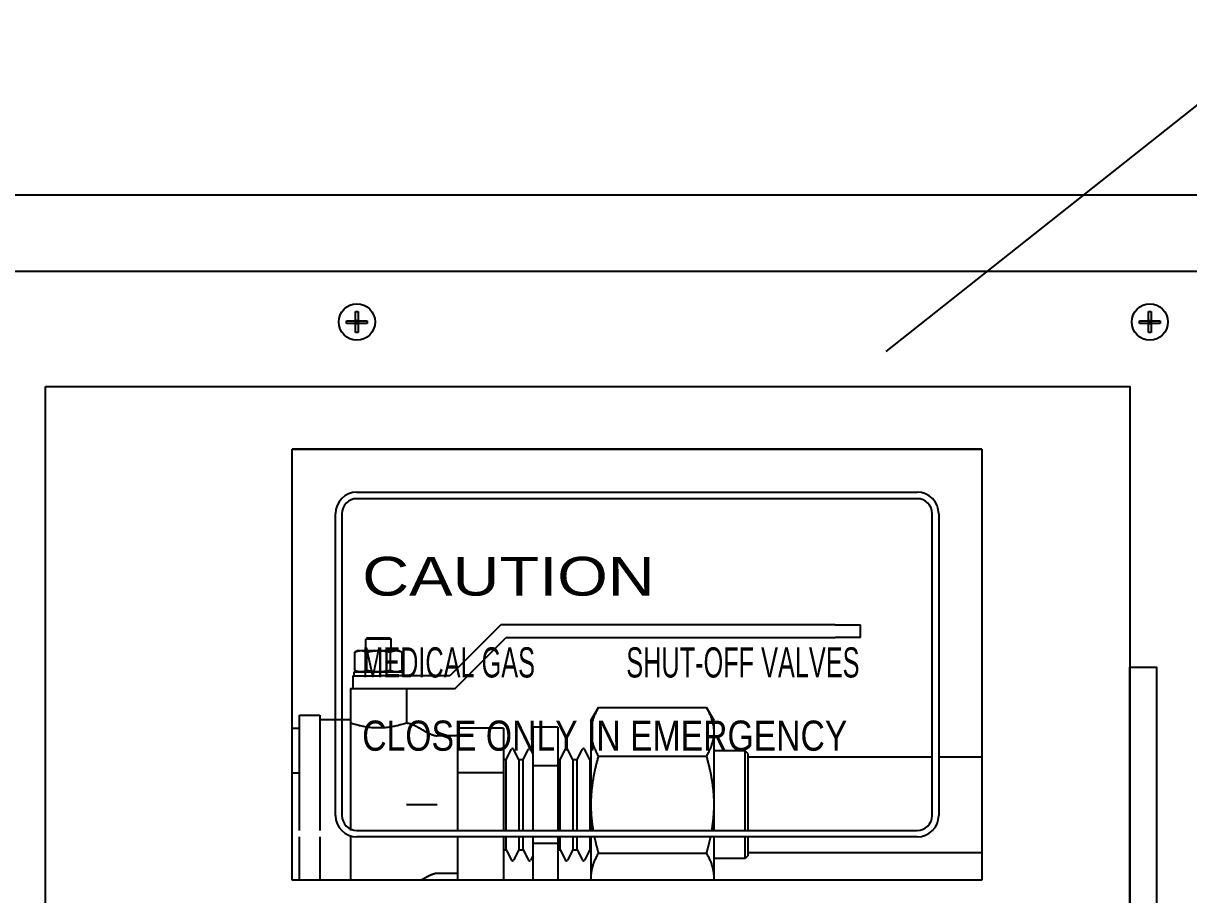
# Model space of a CAD drawing. Header units: millimetres. Extents: x 10903 to 284569, y 2319 to 62017.
# Drawn here: x 237654 to 239006, y 14268 to 15279 of the extents above; entities that cross this region are included whole.
import ezdxf

# ---------------------------------------------------------------- set-up
doc = ezdxf.new("R2010")
doc.units = ezdxf.units.MM
doc.layers.add('cps', color=7, linetype='Continuous')
doc.layers.add('CPST', color=6, linetype='Continuous')
doc.styles.add('SANSSERIF', font='sas_____.pfb', dxfattribs={"height": 10})

msp = doc.modelspace()

# ---------------------------------------------------------------- linework, layer by layer
at = {"layer": 'cps', "color": 8}
for p, q in [((238654.8, 14898.2), (239135.2, 15279.1)), ((238207.6, 14581.1), (238148.5, 14521.9)), ((238207.6, 14581.1), (238148.5, 14521.9)), ((238595.5, 14581.1), (238207.6, 14581.1)), ((238595.5, 14581.1), (238207.6, 14581.1)), ((238595.5, 14581.1), (238625.1, 14581.1)), ((238595.5, 14581.1), (238625.1, 14581.1)), ((238625.1, 14566.3), (238625.1, 14581.1)), ((238625.1, 14566.3), (238625.1, 14581.1)), ((238052.5, 14566), (238051, 14564.5)), ((238052.5, 14566), (238051, 14564.5)), ((238065.8, 14564.5), (238051, 14564.5)), ((238051, 14551.2), (238051, 14564.5)), ((238051, 14551.2), (238051, 14564.5)), ((238065.8, 14564.5), (238051, 14564.5)), ((238052.5, 14566), (238065.8, 14566)), ((238052.5, 14566), (238065.8, 14566)), ((238065.8, 14566), (238079.1, 14566)), ((238065.8, 14566), (238079.1, 14566)), ((238080.6, 14564.5), (238065.8, 14564.5)), ((238080.6, 14564.5), (238065.8, 14564.5)), ((238079.1, 14566), (238080.6, 14564.5)), ((238079.1, 14566), (238080.6, 14564.5)), ((238080.6, 14551.2), (238080.6, 14564.5)), ((238080.6, 14551.2), (238080.6, 14564.5)), ((238154.6, 14507.1), (238213.8, 14566.3)), ((238154.6, 14507.1), (238213.8, 14566.3)), ((238213.8, 14566.3), (238595.5, 14566.3)), ((238213.8, 14566.3), (238595.5, 14566.3)), ((238625.1, 14566.3), (238595.5, 14566.3)), ((238625.1, 14566.3), (238595.5, 14566.3)), ((238042.1, 14551.2), (238038.5, 14549.5)), ((238042.1, 14551.2), (238038.5, 14549.5)), ((238038.5, 14528.1), (238038.5, 14549.5)), ((238038.5, 14528.1), (238038.5, 14549.5)), ((238042.1, 14551.2), (238065.8, 14551.2)), ((238042.1, 14551.2), (238065.8, 14551.2)), ((238052.1, 14528.1), (238052.1, 14549.5)), ((238052.1, 14528.1), (238052.1, 14549.5)), ((238065.8, 14551.2), (238089.5, 14551.2)), ((238065.8, 14551.2), (238089.5, 14551.2)), ((238079.5, 14549.5), (238079.5, 14528.1)), ((238079.5, 14549.5), (238079.5, 14528.1)), ((238089.5, 14551.2), (238093.1, 14549.5)), ((238089.5, 14551.2), (238093.1, 14549.5)), ((238093.1, 14528.1), (238093.1, 14549.5)), ((238093.1, 14528.1), (238093.1, 14549.5)), ((238037.7, 14521.9), (238037.7, 14526.4)), ((238037.7, 14526.4), (238065.8, 14526.4)), ((238037.7, 14526.4), (238065.8, 14526.4)), ((238037.7, 14521.9), (238037.7, 14526.4)), ((238042.1, 14526.4), (238038.5, 14528.1)), ((238042.1, 14526.4), (238038.5, 14528.1)), ((238065.8, 14526.4), (238093.9, 14526.4)), ((238065.8, 14526.4), (238093.9, 14526.4)), ((238089.5, 14526.4), (238093.1, 14528.1)), ((238089.5, 14526.4), (238093.1, 14528.1)), ((238093.9, 14521.9), (238093.9, 14526.4)), ((238093.9, 14521.9), (238093.9, 14526.4)), ((238036.2, 14521.9), (238036.2, 14507.1)), ((238036.2, 14521.9), (238065.8, 14521.9)), ((238036.2, 14521.9), (238065.8, 14521.9)), ((238036.2, 14521.9), (238036.2, 14507.1)), ((238148.5, 14521.9), (238065.8, 14521.9)), ((238148.5, 14521.9), (238065.8, 14521.9)), ((238033.3, 14507.1), (238079.4, 14507.1)), ((238033.3, 14507.1), (238033.3, 14471.4)), ((238033.3, 14507.1), (238033.3, 14471.4)), ((238033.3, 14507.1), (238079.4, 14507.1)), ((238079.4, 14507.1), (238154.6, 14507.1)), ((238079.4, 14507.1), (238154.6, 14507.1)), ((238098.4, 14507.1), (238098.4, 14467.2)), ((238098.4, 14507.1), (238098.4, 14467.2)), ((238312.2, 14470), (238320.9, 14485.1)), ((238312.2, 14470), (238320.9, 14485.1)), ((238320.9, 14485.1), (238446.5, 14485.1)), ((238320.9, 14485.1), (238446.5, 14485.1)), ((238455.2, 14470), (238446.5, 14485.1)), ((238455.2, 14470), (238446.5, 14485.1)), ((237974.1, 14342.5), (237974.1, 14476.1)), ((237974.1, 14476.1), (237997.7, 14476.1)), ((237974.1, 14476.1), (237997.7, 14476.1)), ((237974.1, 14342.5), (237974.1, 14476.1)), ((237997.7, 14476.1), (237997.7, 14342.5)), ((237997.7, 14476.1), (237997.7, 14342.5)), ((237997.7, 14471.4), (238033.3, 14471.4)), ((237997.7, 14471.4), (238033.3, 14471.4)), ((238033.3, 14471.4), (238033.3, 14342.5)), ((238033.3, 14471.4), (238033.3, 14342.5)), ((238312.2, 14470), (238312.2, 14456.9)), ((238312.2, 14470), (238312.2, 14456.9)), ((238455.2, 14456.9), (238455.2, 14470)), ((238455.2, 14456.9), (238455.2, 14470)), ((237965.8, 14461.3), (237974.1, 14461.3)), ((237965.8, 14461.3), (237974.1, 14461.3)), ((238157.5, 14461.3), (238157.5, 14409.3)), ((238210.8, 14461.3), (238157.5, 14461.3)), ((238210.8, 14461.3), (238157.5, 14461.3)), ((238157.5, 14461.3), (238157.5, 14409.3)), ((238210.8, 14461.3), (238210.8, 14409.3)), ((238210.8, 14461.3), (238210.8, 14409.3)), ((238245, 14462.5), (238245, 14417.5)), ((238273.9, 14462.5), (238245, 14462.5)), ((238273.9, 14462.5), (238245, 14462.5)), ((238245, 14462.5), (238245, 14417.5)), ((238273.9, 14462.5), (238273.9, 14417.5)), ((238273.9, 14462.5), (238273.9, 14417.5)), ((238312.2, 14456.9), (238312.2, 14372.5)), ((238312.2, 14456.9), (238312.2, 14372.5)), ((238455.2, 14372.5), (238455.2, 14456.9)), ((238455.2, 14372.5), (238455.2, 14456.9)), ((238157.5, 14452.4), (238133.9, 14452.4)), ((238157.5, 14452.4), (238133.9, 14452.4)), ((238213.9, 14424.9), (238220.1, 14436.8)), ((238213.9, 14424.9), (238220.1, 14436.8)), ((238228.8, 14424.9), (238222.6, 14436.8)), ((238228.8, 14424.9), (238222.6, 14436.8)), ((238233.7, 14424.9), (238239.9, 14436.8)), ((238233.7, 14424.9), (238239.9, 14436.8)), ((238245, 14431.8), (238242.4, 14436.8)), ((238245, 14431.8), (238242.4, 14436.8)), ((238276.4, 14424.9), (238282.6, 14436.8)), ((238276.4, 14424.9), (238282.6, 14436.8)), ((238291.2, 14424.9), (238285.1, 14436.8)), ((238291.2, 14424.9), (238285.1, 14436.8)), ((238296.2, 14424.9), (238302.4, 14436.8)), ((238296.2, 14424.9), (238302.4, 14436.8)), ((238311, 14424.9), (238304.8, 14436.8)), ((238311, 14424.9), (238304.8, 14436.8)), ((238320.9, 14428.8), (238446.5, 14428.8)), ((238320.9, 14428.8), (238446.5, 14428.8)), ((238491.2, 14435), (238455.2, 14435)), ((238491.2, 14435), (238455.2, 14435)), ((238491.2, 14426.6), (238491.2, 14435)), ((238494.4, 14431.7), (238491.2, 14435)), ((238494.4, 14431.7), (238491.2, 14435)), ((238491.2, 14426.6), (238491.2, 14435)), ((238494.4, 14431.7), (238494.4, 14423.8)), ((238494.4, 14431.7), (238494.4, 14423.8)), ((238494.4, 14428), (238708.3, 14428)), ((238494.4, 14428), (238708.3, 14428)), ((238715.8, 14428), (238765.8, 14428)), ((238715.8, 14428), (238765.8, 14428)), ((238210.8, 14424.9), (238213.9, 14424.9)), ((238210.8, 14424.9), (238213.9, 14424.9)), ((238213.9, 14398.7), (238213.9, 14424.9)), ((238213.9, 14398.7), (238213.9, 14424.9)), ((238228.8, 14424.9), (238228.8, 14398.7)), ((238228.8, 14424.9), (238233.7, 14424.9)), ((238228.8, 14424.9), (238233.7, 14424.9)), ((238228.8, 14424.9), (238228.8, 14398.7)), ((238233.7, 14398.7), (238233.7, 14424.9)), ((238233.7, 14398.7), (238233.7, 14424.9)), ((238245, 14417.5), (238245, 14342.5)), ((238273.9, 14417.5), (238245, 14417.5)), ((238273.9, 14417.5), (238245, 14417.5)), ((238245, 14417.5), (238245, 14342.5)), ((238273.9, 14424.9), (238276.4, 14424.9)), ((238273.9, 14424.9), (238276.4, 14424.9)), ((238273.9, 14417.5), (238273.9, 14342.5)), ((238273.9, 14417.5), (238273.9, 14342.5)), ((238276.4, 14398.7), (238276.4, 14424.9)), ((238276.4, 14398.7), (238276.4, 14424.9)), ((238291.2, 14424.9), (238291.2, 14398.7)), ((238291.2, 14424.9), (238296.2, 14424.9)), ((238291.2, 14424.9), (238296.2, 14424.9)), ((238291.2, 14424.9), (238291.2, 14398.7)), ((238296.2, 14398.7), (238296.2, 14424.9)), ((238296.2, 14398.7), (238296.2, 14424.9)), ((238311, 14424.9), (238311, 14398.7)), ((238311, 14424.9), (238312.2, 14424.9)), ((238311, 14424.9), (238312.2, 14424.9)), ((238311, 14424.9), (238311, 14398.7)), ((238491.2, 14342.5), (238491.2, 14426.6)), ((238491.2, 14342.5), (238491.2, 14426.6)), ((238494.4, 14423.8), (238494.4, 14342.5)), ((238494.4, 14423.8), (238494.4, 14342.5)), ((237965.8, 14409.3), (237974.1, 14409.3)), ((237965.8, 14409.3), (237974.1, 14409.3)), ((238210.8, 14409.3), (238157.5, 14409.3)), ((238157.5, 14409.3), (238157.5, 14342.5)), ((238157.5, 14409.3), (238157.5, 14342.5)), ((238210.8, 14409.3), (238157.5, 14409.3)), ((238210.8, 14409.3), (238210.8, 14342.5)), ((238210.8, 14409.3), (238210.8, 14342.5)), ((238213.9, 14342.5), (238213.9, 14398.7)), ((238213.9, 14342.5), (238213.9, 14398.7)), ((238228.8, 14398.7), (238228.8, 14342.5)), ((238228.8, 14398.7), (238228.8, 14342.5)), ((238233.7, 14342.5), (238233.7, 14398.7)), ((238233.7, 14342.5), (238233.7, 14398.7)), ((238276.4, 14342.5), (238276.4, 14398.7)), ((238276.4, 14342.5), (238276.4, 14398.7)), ((238291.2, 14398.7), (238291.2, 14342.5)), ((238291.2, 14398.7), (238291.2, 14342.5)), ((238296.2, 14342.5), (238296.2, 14398.7)), ((238296.2, 14342.5), (238296.2, 14398.7)), ((238311, 14398.7), (238311, 14342.5)), ((238311, 14398.7), (238311, 14342.5)), ((238312.2, 14372.5), (238312.2, 14342.5)), ((238312.2, 14372.5), (238312.2, 14342.5)), ((238455.2, 14342.5), (238455.2, 14372.5)), ((238455.2, 14342.5), (238455.2, 14372.5)), ((237974.1, 14285), (237974.1, 14335)), ((237974.1, 14285), (237974.1, 14335)), ((237997.7, 14335), (237997.7, 14285)), ((237997.7, 14335), (237997.7, 14285)), ((238033.3, 14335), (238033.3, 14285)), ((238033.3, 14335), (238033.3, 14285)), ((238157.5, 14335), (238157.5, 14285)), ((238157.5, 14335), (238157.5, 14285)), ((238210.8, 14335), (238210.8, 14285)), ((238210.8, 14335), (238210.8, 14285)), ((238213.9, 14320), (238213.9, 14335)), ((238213.9, 14320), (238213.9, 14335)), ((238228.8, 14335), (238228.8, 14320)), ((238228.8, 14335), (238228.8, 14320)), ((238233.7, 14320), (238233.7, 14335)), ((238233.7, 14320), (238233.7, 14335)), ((238245, 14335), (238245, 14327.5)), ((238245, 14335), (238245, 14327.5)), ((238273.9, 14335), (238273.9, 14327.5)), ((238273.9, 14335), (238273.9, 14327.5)), ((238276.4, 14320), (238276.4, 14335)), ((238276.4, 14320), (238276.4, 14335)), ((238291.2, 14335), (238291.2, 14320)), ((238291.2, 14335), (238291.2, 14320)), ((238296.2, 14320), (238296.2, 14335)), ((238296.2, 14320), (238296.2, 14335)), ((238311, 14335), (238311, 14320)), ((238311, 14335), (238311, 14320)), ((238312.2, 14335), (238312.2, 14288)), ((238312.2, 14335), (238312.2, 14288)), ((238455.2, 14288), (238455.2, 14335)), ((238455.2, 14288), (238455.2, 14335)), ((238491.2, 14310), (238491.2, 14335)), ((238491.2, 14310), (238491.2, 14335)), ((238494.4, 14335), (238494.4, 14313.2)), ((238494.4, 14335), (238494.4, 14313.2)), ((238210.8, 14320), (238213.9, 14320)), ((238210.8, 14320), (238213.9, 14320)), ((238213.9, 14320), (238220.1, 14308.2)), ((238213.9, 14320), (238220.1, 14308.2)), ((238228.8, 14320), (238222.6, 14308.2)), ((238228.8, 14320), (238222.6, 14308.2)), ((238228.8, 14320), (238233.7, 14320)), ((238228.8, 14320), (238233.7, 14320)), ((238233.7, 14320), (238239.9, 14308.2)), ((238233.7, 14320), (238239.9, 14308.2)), ((238245, 14327.5), (238245, 14285)), ((238273.9, 14327.5), (238245, 14327.5)), ((238273.9, 14327.5), (238245, 14327.5)), ((238245, 14327.5), (238245, 14285)), ((238273.9, 14327.5), (238273.9, 14285)), ((238273.9, 14327.5), (238273.9, 14285)), ((238273.9, 14320), (238276.4, 14320)), ((238273.9, 14320), (238276.4, 14320)), ((238276.4, 14320), (238282.6, 14308.2)), ((238276.4, 14320), (238282.6, 14308.2)), ((238291.2, 14320), (238285.1, 14308.2)), ((238291.2, 14320), (238285.1, 14308.2)), ((238291.2, 14320), (238296.2, 14320)), ((238291.2, 14320), (238296.2, 14320)), ((238296.2, 14320), (238302.4, 14308.2)), ((238296.2, 14320), (238302.4, 14308.2)), ((238311, 14320), (238304.8, 14308.2)), ((238311, 14320), (238304.8, 14308.2)), ((238311, 14320), (238312.2, 14320)), ((238311, 14320), (238312.2, 14320)), ((238245, 14313.2), (238242.4, 14308.2)), ((238245, 14313.2), (238242.4, 14308.2)), ((238320.9, 14316.2), (238446.5, 14316.2)), ((238320.9, 14316.2), (238446.5, 14316.2)), ((238491.2, 14310), (238455.2, 14310)), ((238491.2, 14310), (238455.2, 14310)), ((238494.4, 14313.2), (238491.2, 14310)), ((238494.4, 14313.2), (238491.2, 14310)), ((238494.4, 14316.9), (238765.8, 14316.9)), ((238494.4, 14316.9), (238765.8, 14316.9)), ((238157.5, 14292.6), (238133.9, 14292.6)), ((238157.5, 14292.6), (238133.9, 14292.6)), ((238312.2, 14288), (238312.2, 14285)), ((238312.2, 14288), (238312.2, 14285)), ((238455.2, 14285), (238455.2, 14288)), ((238455.2, 14285), (238455.2, 14288))]:
    msp.add_line(p, q, dxfattribs=at)
at = {"layer": 'cps'}
for p, q in [((236945.8, 15080), (239135.8, 15080)), ((237034.3, 14991.5), (239047.3, 14991.5)), ((238039.2, 14944.5), (238042.4, 14944.5)), ((238039.2, 14934), (238039.2, 14944.5)), ((238042.4, 14944.5), (238042.4, 14934)), ((238959.2, 14944.5), (238962.4, 14944.5)), ((238959.2, 14934), (238959.2, 14944.5)), ((238962.4, 14944.5), (238962.4, 14934)), ((238028.8, 14934), (238039.2, 14934)), ((238028.8, 14930.9), (238028.8, 14934)), ((238039.2, 14930.9), (238028.8, 14930.9)), ((238042.4, 14934), (238039.2, 14934)), ((238039.2, 14934), (238040.8, 14932.5)), ((238039.2, 14930.9), (238039.2, 14934)), ((238040.8, 14932.5), (238039.2, 14932.5)), ((238040.8, 14932.5), (238039.2, 14930.9)), ((238039.2, 14930.9), (238042.4, 14930.9)), ((238039.2, 14920.5), (238039.2, 14930.9)), ((238040.8, 14932.5), (238042.4, 14934)), ((238040.8, 14934), (238040.8, 14932.5)), ((238042.4, 14932.5), (238040.8, 14932.5)), ((238042.4, 14930.9), (238040.8, 14932.5)), ((238040.8, 14932.5), (238040.8, 14930.9)), ((238042.4, 14934), (238042.4, 14930.9)), ((238042.4, 14934), (238052.8, 14934)), ((238052.8, 14930.9), (238042.4, 14930.9)), ((238042.4, 14930.9), (238042.4, 14920.5)), ((238052.8, 14934), (238052.8, 14930.9)), ((238948.8, 14934), (238959.2, 14934)), ((238948.8, 14930.9), (238948.8, 14934)), ((238959.2, 14930.9), (238948.8, 14930.9)), ((238962.4, 14934), (238959.2, 14934)), ((238959.2, 14934), (238960.8, 14932.5)), ((238959.2, 14930.9), (238959.2, 14934)), ((238960.8, 14932.5), (238959.2, 14932.5)), ((238960.8, 14932.5), (238959.2, 14930.9)), ((238959.2, 14930.9), (238962.4, 14930.9)), ((238959.2, 14920.5), (238959.2, 14930.9)), ((238960.8, 14932.5), (238962.4, 14934)), ((238960.8, 14934), (238960.8, 14932.5)), ((238962.4, 14932.5), (238960.8, 14932.5)), ((238962.4, 14930.9), (238960.8, 14932.5)), ((238960.8, 14932.5), (238960.8, 14930.9)), ((238962.4, 14934), (238962.4, 14930.9)), ((238962.4, 14934), (238972.8, 14934)), ((238972.8, 14930.9), (238962.4, 14930.9)), ((238962.4, 14930.9), (238962.4, 14920.5)), ((238972.8, 14934), (238972.8, 14930.9)), ((238042.4, 14920.5), (238039.2, 14920.5)), ((238962.4, 14920.5), (238959.2, 14920.5)), ((238765.8, 14785), (237965.8, 14785)), ((237965.8, 14785), (238765.8, 14785)), ((237965.8, 14785), (238765.8, 14785)), ((238765.8, 14785), (237965.8, 14785)), ((237965.8, 14285), (237965.8, 14785)), ((238765.8, 14785), (238765.8, 14285)), ((238765.8, 14785), (238765.8, 14285)), ((238040.8, 14735), (238690.8, 14735)), ((238040.8, 14735), (238690.8, 14735)), ((238690.8, 14727.5), (238040.8, 14727.5)), ((238690.8, 14727.5), (238040.8, 14727.5)), ((238015.8, 14360), (238015.8, 14710)), ((238015.8, 14360), (238015.8, 14710)), ((238023.3, 14710), (238023.3, 14360)), ((238023.3, 14710), (238023.3, 14360)), ((238708.3, 14360), (238708.3, 14710)), ((238708.3, 14360), (238708.3, 14710)), ((238715.8, 14710), (238715.8, 14360)), ((238715.8, 14710), (238715.8, 14360)), ((238040.8, 14342.5), (238690.8, 14342.5)), ((238040.8, 14342.5), (238690.8, 14342.5)), ((238690.8, 14335), (238040.8, 14335)), ((238690.8, 14335), (238040.8, 14335)), ((238765.8, 14285), (237965.8, 14285)), ((238765.8, 14285), (237965.8, 14285))]:
    msp.add_line(p, q, dxfattribs=at)
for centre in [(238040.8, 14932.5), (238960.8, 14932.5)]:
    msp.add_circle(centre, 21, dxfattribs=at)
for centre, radius, start, end in [((238040.8, 14710), 25, 90, 180), ((238040.8, 14710), 17.5, 90, 180), ((238690.8, 14710), 25, 0, 90), ((238690.8, 14710), 25, 0, 90), ((238690.8, 14710), 17.5, 0, 90), ((238690.8, 14710), 17.5, 0, 90), ((238040.8, 14360), 25, 180, 270), ((238040.8, 14360), 17.5, 180, 270), ((238690.8, 14360), 25, 270, 0), ((238690.8, 14360), 17.5, 270, 0), ((238690.8, 14360), 17.5, 270, 0), ((238690.8, 14360), 25, 270, 0)]:
    msp.add_arc(centre, radius, start, end, dxfattribs=at)
at = {"layer": 'cps', "color": 8}
for centre, start, end in [((238221.4, 14436.2), 27.5, 152.5), ((238221.4, 14436.2), 27.5, 152.5), ((238241.1, 14436.2), 27.5, 152.5), ((238241.1, 14436.2), 27.5, 152.5), ((238283.8, 14436.2), 27.5, 152.5), ((238283.8, 14436.2), 27.5, 152.5), ((238303.6, 14436.2), 27.5, 152.5), ((238303.6, 14436.2), 27.5, 152.5), ((238221.4, 14308.8), 207.5, 332.5), ((238221.4, 14308.8), 207.5, 332.5), ((238241.1, 14308.8), 207.5, 332.5), ((238241.1, 14308.8), 207.5, 332.5), ((238283.8, 14308.8), 207.5, 332.5), ((238283.8, 14308.8), 207.5, 332.5), ((238303.6, 14308.8), 207.5, 332.5), ((238303.6, 14308.8), 207.5, 332.5)]:
    msp.add_arc(centre, 1.39, start, end, dxfattribs=at)
for points, weights in [([(238038.5, 14549.5), (238045.3, 14552.7), (238052.1, 14549.5)], [1, 1.15470053838, 1]), ([(238038.5, 14549.5), (238045.3, 14552.7), (238052.1, 14549.5)], [1, 1.15470053838, 1]), ([(238052.1, 14549.5), (238065.8, 14552.7), (238079.5, 14549.5)], [1, 1.15470053838, 1]), ([(238052.1, 14549.5), (238065.8, 14552.7), (238079.5, 14549.5)], [1, 1.15470053838, 1]), ([(238079.5, 14549.5), (238086.3, 14552.7), (238093.1, 14549.5)], [1, 1.15470053838, 1]), ([(238079.5, 14549.5), (238086.3, 14552.7), (238093.1, 14549.5)], [1, 1.15470053838, 1]), ([(238052.1, 14528.1), (238045.3, 14524.9), (238038.5, 14528.1)], [1, 1.15470053838, 1]), ([(238052.1, 14528.1), (238045.3, 14524.9), (238038.5, 14528.1)], [1, 1.15470053838, 1]), ([(238079.5, 14528.1), (238065.8, 14524.9), (238052.1, 14528.1)], [1, 1.15470053838, 1]), ([(238079.5, 14528.1), (238065.8, 14524.9), (238052.1, 14528.1)], [1, 1.15470053838, 1]), ([(238093.1, 14528.1), (238086.3, 14524.9), (238079.5, 14528.1)], [1, 1.15470053838, 1]), ([(238093.1, 14528.1), (238086.3, 14524.9), (238079.5, 14528.1)], [1, 1.15470053838, 1]), ([(238320.9, 14485.1), (238312.2, 14470), (238312.2, 14456.9)], [1.01981541865, 1.04818815859, 1]), ([(238320.9, 14485.1), (238312.2, 14470), (238312.2, 14456.9)], [1.01981541865, 1.04818815859, 1]), ([(238455.2, 14456.9), (238455.2, 14470), (238446.5, 14485.1)], [1, 1.04818815859, 1.01981541865]), ([(238455.2, 14456.9), (238455.2, 14470), (238446.5, 14485.1)], [1, 1.04818815859, 1.01981541865]), ([(238312.2, 14456.9), (238312.2, 14443.9), (238320.9, 14428.8)], [1, 1.04818815859, 1.01981541865]), ([(238312.2, 14456.9), (238312.2, 14443.9), (238320.9, 14428.8)], [1, 1.04818815859, 1.01981541865]), ([(238446.5, 14428.8), (238455.2, 14443.9), (238455.2, 14456.9)], [1.01981541865, 1.04818815859, 1]), ([(238446.5, 14428.8), (238455.2, 14443.9), (238455.2, 14456.9)], [1.01981541865, 1.04818815859, 1]), ([(238320.9, 14428.8), (238312.2, 14398.6), (238312.2, 14372.5)], [1.01981541865, 1.04818815859, 1]), ([(238320.9, 14428.8), (238312.2, 14398.6), (238312.2, 14372.5)], [1.01981541865, 1.04818815859, 1]), ([(238455.2, 14372.5), (238455.2, 14398.6), (238446.5, 14428.8)], [1, 1.04818815859, 1.01981541865]), ([(238455.2, 14372.5), (238455.2, 14398.6), (238446.5, 14428.8)], [1, 1.04818815859, 1.01981541865]), ([(238312.2, 14372.5), (238312.2, 14357.8), (238314.8, 14342.5)], [1, 1.02648243742, 1.02984197653]), ([(238312.2, 14372.5), (238312.2, 14357.8), (238314.8, 14342.5)], [1, 1.02648243742, 1.02984197653]), ([(238452.6, 14342.5), (238455.2, 14357.8), (238455.2, 14372.5)], [1.02984197653, 1.02648243742, 1]), ([(238452.6, 14342.5), (238455.2, 14357.8), (238455.2, 14372.5)], [1.02984197653, 1.02648243742, 1]), ([(238316.2, 14335), (238318.1, 14325.9), (238320.9, 14316.2)], [1.03011135966, 1.0288135657, 1.01981541865]), ([(238316.2, 14335), (238318.1, 14325.9), (238320.9, 14316.2)], [1.03011135966, 1.0288135657, 1.01981541865]), ([(238446.5, 14316.2), (238449.3, 14325.9), (238451.2, 14335)], [1.01981541865, 1.0288135657, 1.03011135966]), ([(238446.5, 14316.2), (238449.3, 14325.9), (238451.2, 14335)], [1.01981541865, 1.0288135657, 1.03011135966]), ([(238320.9, 14316.2), (238312.2, 14301.1), (238312.2, 14288)], [1.01981541865, 1.04818815859, 1]), ([(238320.9, 14316.2), (238312.2, 14301.1), (238312.2, 14288)], [1.01981541865, 1.04818815859, 1]), ([(238455.2, 14288), (238455.2, 14301.1), (238446.5, 14316.2)], [1, 1.04818815859, 1.01981541865]), ([(238455.2, 14288), (238455.2, 14301.1), (238446.5, 14316.2)], [1, 1.04818815859, 1.01981541865]), ([(238312.2, 14288), (238312.2, 14286.5), (238312.3, 14285)], [1, 1.00541307684, 1.00986007001]), ([(238312.2, 14288), (238312.2, 14286.5), (238312.3, 14285)], [1, 1.00541307684, 1.00986007001]), ([(238455.1, 14285), (238455.2, 14286.5), (238455.2, 14288)], [1.00986007001, 1.00541307684, 1]), ([(238455.1, 14285), (238455.2, 14286.5), (238455.2, 14288)], [1.00986007001, 1.00541307684, 1])]:
    msp.add_rational_spline(points, weights, degree=2, dxfattribs=at)
for points, degree, knots in [([(238098.4, 14467.2), (238098.4, 14467.2), (238098.2, 14467.1), (238097.3, 14466.8), (238096.7, 14466.6), (238095, 14466.1), (238094, 14465.8), (238091.6, 14465.1), (238090.3, 14464.7), (238087.4, 14464), (238085.8, 14463.6), (238082.2, 14462.9), (238080.3, 14462.6), (238076.3, 14462), (238074.2, 14461.8), (238070, 14461.5), (238067.9, 14461.4), (238063.7, 14461.4), (238061.6, 14461.5), (238057.4, 14461.8), (238055.3, 14462), (238051.3, 14462.6), (238049.4, 14462.9), (238045.8, 14463.6), (238044.2, 14464), (238041.4, 14464.7), (238040, 14465.1), (238037.6, 14465.8), (238036.6, 14466.1), (238034.9, 14466.6), (238034.3, 14466.8), (238033.5, 14467.1), (238033.3, 14467.2), (238033.3, 14467.2)], 3, [16.722796, 16.722796, 16.722796, 16.722796, 18.812593, 18.812593, 20.90239, 20.90239, 22.992187, 22.992187, 25.081984, 25.081984, 27.172886, 27.172886, 29.263788, 29.263788, 31.354689, 31.354689, 33.445591, 33.445591, 35.536493, 35.536493, 37.627395, 37.627395, 39.718297, 39.718297, 41.809198, 41.809198, 43.898995, 43.898995, 45.988793, 45.988793, 48.07859, 48.07859, 50.168387, 50.168387, 50.168387, 50.168387]), ([(238098.4, 14467.2), (238098.4, 14467.2), (238098.2, 14467.1), (238097.3, 14466.8), (238096.7, 14466.6), (238095, 14466.1), (238094, 14465.8), (238091.6, 14465.1), (238090.3, 14464.7), (238087.4, 14464), (238085.8, 14463.6), (238082.2, 14462.9), (238080.3, 14462.6), (238076.3, 14462), (238074.2, 14461.8), (238070, 14461.5), (238067.9, 14461.4), (238063.7, 14461.4), (238061.6, 14461.5), (238057.4, 14461.8), (238055.3, 14462), (238051.3, 14462.6), (238049.4, 14462.9), (238045.8, 14463.6), (238044.2, 14464), (238041.4, 14464.7), (238040, 14465.1), (238037.6, 14465.8), (238036.6, 14466.1), (238034.9, 14466.6), (238034.3, 14466.8), (238033.5, 14467.1), (238033.3, 14467.2), (238033.3, 14467.2)], 3, [16.722796, 16.722796, 16.722796, 16.722796, 18.812593, 18.812593, 20.90239, 20.90239, 22.992187, 22.992187, 25.081984, 25.081984, 27.172886, 27.172886, 29.263788, 29.263788, 31.354689, 31.354689, 33.445591, 33.445591, 35.536493, 35.536493, 37.627395, 37.627395, 39.718297, 39.718297, 41.809198, 41.809198, 43.898995, 43.898995, 45.988793, 45.988793, 48.07859, 48.07859, 50.168387, 50.168387, 50.168387, 50.168387]), ([(238098.4, 14467.2), (238098.9, 14467.2), (238099.4, 14467.1), (238099.9, 14467.1), (238100.4, 14467), (238100.9, 14466.9), (238101.4, 14466.8), (238101.9, 14466.7), (238102.4, 14466.5), (238102.9, 14466.4), (238103.4, 14466.2), (238104, 14466), (238104.7, 14465.7), (238105.4, 14465.5), (238106, 14465.2), (238106.7, 14464.9), (238107.3, 14464.6), (238108, 14464.3), (238109.1, 14463.7), (238110.2, 14463.1), (238111.3, 14462.5), (238112.4, 14461.9), (238113.5, 14461.3), (238114.5, 14460.7), (238115.6, 14460.1), (238116.7, 14459.4), (238117.8, 14458.8), (238118.8, 14458.2), (238121.1, 14456.9), (238123.5, 14455.7), (238125.9, 14454.5), (238126.8, 14454.1), (238127.8, 14453.7), (238128.7, 14453.4), (238129.7, 14453.1), (238130.4, 14452.9), (238131.1, 14452.7), (238131.8, 14452.6), (238132.5, 14452.5), (238133.2, 14452.4), (238133.9, 14452.4)], 1, [0, 0, 0.101689, 0.203377, 0.305066, 0.406755, 0.508443, 0.610132, 0.711821, 0.813509, 0.915198, 1.016887, 1.16095, 1.305013, 1.449076, 1.593139, 1.737202, 1.881265, 2.025327, 2.273548, 2.521768, 2.769988, 3.018208, 3.266428, 3.514648, 3.762868, 4.011088, 4.259308, 4.507528, 5.039454, 5.571381, 6.103307, 6.307206, 6.511106, 6.715005, 6.918904, 7.059297, 7.199689, 7.340081, 7.480474, 7.620866, 7.761258, 7.761258]), ([(238098.4, 14467.2), (238098.9, 14467.2), (238099.4, 14467.1), (238099.9, 14467.1), (238100.4, 14467), (238100.9, 14466.9), (238101.4, 14466.8), (238101.9, 14466.7), (238102.4, 14466.5), (238102.9, 14466.4), (238103.4, 14466.2), (238104, 14466), (238104.7, 14465.7), (238105.4, 14465.5), (238106, 14465.2), (238106.7, 14464.9), (238107.3, 14464.6), (238108, 14464.3), (238109.1, 14463.7), (238110.2, 14463.1), (238111.3, 14462.5), (238112.4, 14461.9), (238113.5, 14461.3), (238114.5, 14460.7), (238115.6, 14460.1), (238116.7, 14459.4), (238117.8, 14458.8), (238118.8, 14458.2), (238121.1, 14456.9), (238123.5, 14455.7), (238125.9, 14454.5), (238126.8, 14454.1), (238127.8, 14453.7), (238128.7, 14453.4), (238129.7, 14453.1), (238130.4, 14452.9), (238131.1, 14452.7), (238131.8, 14452.6), (238132.5, 14452.5), (238133.2, 14452.4), (238133.9, 14452.4)], 1, [0, 0, 0.101689, 0.203377, 0.305066, 0.406755, 0.508443, 0.610132, 0.711821, 0.813509, 0.915198, 1.016887, 1.16095, 1.305013, 1.449076, 1.593139, 1.737202, 1.881265, 2.025327, 2.273548, 2.521768, 2.769988, 3.018208, 3.266428, 3.514648, 3.762868, 4.011088, 4.259308, 4.507528, 5.039454, 5.571381, 6.103307, 6.307206, 6.511106, 6.715005, 6.918904, 7.059297, 7.199689, 7.340081, 7.480474, 7.620866, 7.761258, 7.761258]), ([(238098.4, 14372.5), (238100, 14372.5), (238101.9, 14372.5), (238103.8, 14372.5), (238105.7, 14372.5), (238107.7, 14372.5), (238109.8, 14372.5), (238111.8, 14372.5), (238113.9, 14372.5), (238116, 14372.5), (238118.2, 14372.5), (238120.3, 14372.5), (238122.4, 14372.5), (238124.5, 14372.5), (238126.5, 14372.5), (238128.5, 14372.5), (238130.4, 14372.5), (238132.2, 14372.5), (238133.9, 14372.5)], 3, [0, 0, 0, 0, 0.167953, 0.167953, 0.167953, 0.332343, 0.332343, 0.332343, 0.497643, 0.497643, 0.497643, 0.66511, 0.66511, 0.66511, 0.834009, 0.834009, 0.834009, 1, 1, 1, 1]), ([(238098.4, 14372.5), (238100, 14372.5), (238101.9, 14372.5), (238103.8, 14372.5), (238105.7, 14372.5), (238107.7, 14372.5), (238109.8, 14372.5), (238111.8, 14372.5), (238113.9, 14372.5), (238116, 14372.5), (238118.2, 14372.5), (238120.3, 14372.5), (238122.4, 14372.5), (238124.5, 14372.5), (238126.5, 14372.5), (238128.5, 14372.5), (238130.4, 14372.5), (238132.2, 14372.5), (238133.9, 14372.5)], 3, [0, 0, 0, 0, 0.167953, 0.167953, 0.167953, 0.332343, 0.332343, 0.332343, 0.497643, 0.497643, 0.497643, 0.66511, 0.66511, 0.66511, 0.834009, 0.834009, 0.834009, 1, 1, 1, 1]), ([(238133.9, 14292.6), (238133.4, 14292.6), (238132.9, 14292.5), (238132.3, 14292.5), (238131.8, 14292.4), (238131.3, 14292.3), (238130.8, 14292.2), (238130.3, 14292.1), (238129.8, 14291.9), (238129.4, 14291.8), (238128.9, 14291.6), (238128.2, 14291.4), (238127.5, 14291.1), (238126.8, 14290.9), (238126.2, 14290.6), (238125.5, 14290.3), (238124.9, 14290), (238124.2, 14289.7), (238123.1, 14289.1), (238122, 14288.5), (238120.9, 14287.9), (238119.8, 14287.3), (238118.8, 14286.7), (238117.7, 14286.1), (238116.6, 14285.5), (238115.8, 14285)], 1, [0, 0, 0.101689, 0.203377, 0.305066, 0.406755, 0.508443, 0.610132, 0.711821, 0.813509, 0.915198, 1.016887, 1.16095, 1.305013, 1.449076, 1.593139, 1.737202, 1.881265, 2.025327, 2.273548, 2.521768, 2.769988, 3.018208, 3.266428, 3.514648, 3.762868, 3.961279, 3.961279]), ([(238133.9, 14292.6), (238133.4, 14292.6), (238132.9, 14292.5), (238132.3, 14292.5), (238131.8, 14292.4), (238131.3, 14292.3), (238130.8, 14292.2), (238130.3, 14292.1), (238129.8, 14291.9), (238129.4, 14291.8), (238128.9, 14291.6), (238128.2, 14291.4), (238127.5, 14291.1), (238126.8, 14290.9), (238126.2, 14290.6), (238125.5, 14290.3), (238124.9, 14290), (238124.2, 14289.7), (238123.1, 14289.1), (238122, 14288.5), (238120.9, 14287.9), (238119.8, 14287.3), (238118.8, 14286.7), (238117.7, 14286.1), (238116.6, 14285.5), (238115.8, 14285)], 1, [0, 0, 0.101689, 0.203377, 0.305066, 0.406755, 0.508443, 0.610132, 0.711821, 0.813509, 0.915198, 1.016887, 1.16095, 1.305013, 1.449076, 1.593139, 1.737202, 1.881265, 2.025327, 2.273548, 2.521768, 2.769988, 3.018208, 3.266428, 3.514648, 3.762868, 3.961279, 3.961279])]:
    msp.add_open_spline(points, degree=degree, knots=knots, dxfattribs=at)
at = {"layer": 'CPST', "color": 2}
for points in [[(237679.6, 14857.5), (238937.7, 14857.5), (238937.7, 10585), (237679.6, 10585)], [(238937.7, 14531.8), (238968.4, 14531.8), (238968.4, 14108.5), (238937.7, 14108.5)]]:
    msp.add_lwpolyline(points, close=True, dxfattribs=at)

# ---------------------------------------------------------------- texts
at = {"layer": 'cps', "style": 'SANSSERIF', "width": 1.2}
msp.add_text('CAUTION', height=45, dxfattribs=at).set_placement((238046.9, 14615))
at = {"layer": 'cps', "color": 8, "style": 'SANSSERIF'}
for s, width, p in [('MEDICAL GAS             SHUT-OFF VALVES', 0.6, (238046.9, 14520)), ('CLOSE ONLY IN EMERGENCY', 0.8, (238046.9, 14435))]:
    msp.add_text(s, height=35, dxfattribs=dict(at, width=width)).set_placement(p)

doc.saveas('drawing.dxf')
